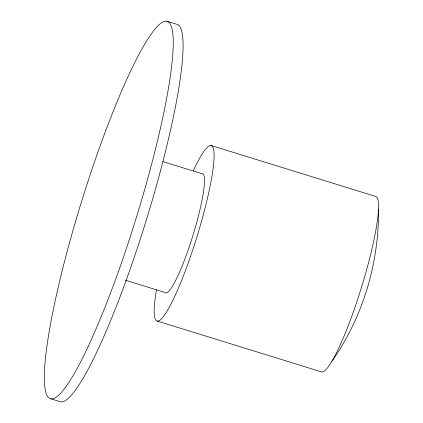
<?xml version="1.0" encoding="UTF-8"?>
<svg xmlns="http://www.w3.org/2000/svg" width="423" height="423" viewBox="0 0 423 423"><rect width="100%" height="100%" fill="white"/><g stroke="black" fill="none" stroke-linecap="round" stroke-linejoin="round"><path stroke-width="0.63" d="M378.479 209.205C379.167 263.069 362.892 317.123 331.928 361.258M166.62 21.15L176.444 24.19A197.52 28.537 -72.8 0 1 147.072 217.634A197.52 28.537 -72.8 0 1 60.822 401.85L50.993 398.81M211.024 145.496L375.471 196.372A91.828 13.266 -72.8 0 1 361.813 286.302A91.828 13.266 -72.8 0 1 321.713 371.949L157.271 321.078M162.94 161.618L203.177 174.065A62.377 9.01 -72.8 0 1 191.349 240.412A62.377 9.01 -72.8 0 1 165.123 292.51L125.515 280.259M193.311 170.749A91.828 13.266 -72.8 0 1 212.409 173.33A91.828 13.266 -72.8 0 1 173.472 299.029A91.828 13.266 -72.8 0 1 156.457 289.729M88.037 346.765A197.52 28.537 -72.8 0 0 172.008 28.78A197.52 28.537 -72.8 0 0 66.374 254.397A197.52 28.537 -72.8 0 0 88.037 346.765"/></g></svg>
